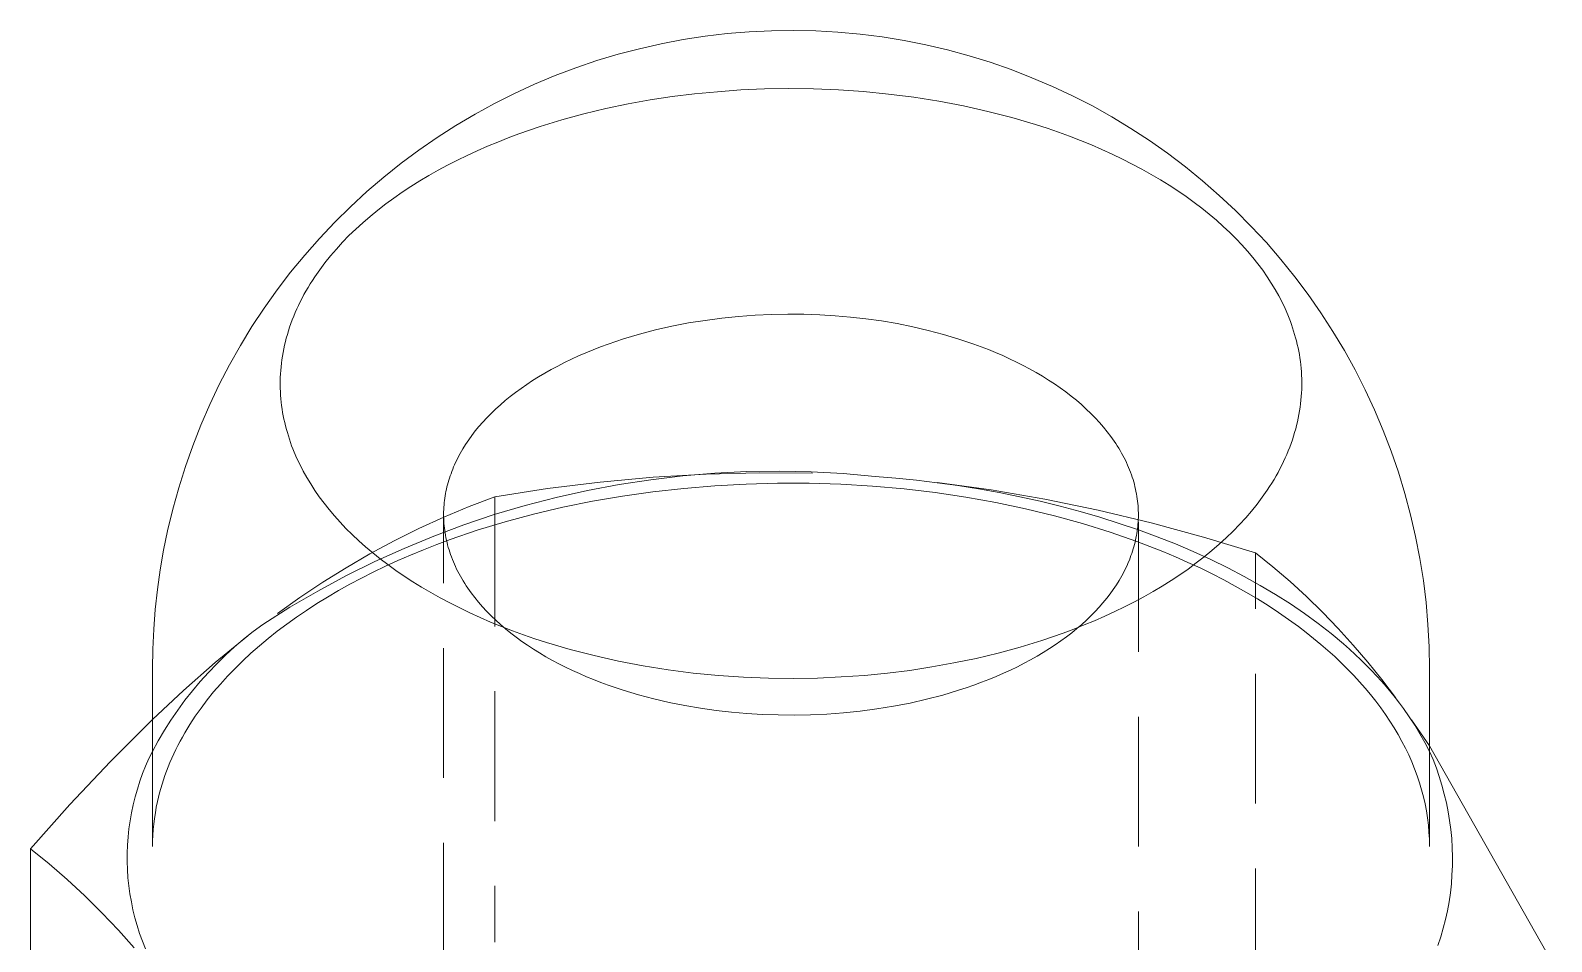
# Model space of a CAD drawing. Header units: millimetres. Extents: x -427 to 4679, y -324 to 2971.
# Drawn here: x 2722.32 to 2737.21, y 994.9 to 1003.82 of the extents above; entities that cross this region are included whole.
import ezdxf

# ---------------------------------------------------------------- set-up
doc = ezdxf.new("R2010")
doc.units = ezdxf.units.MM
doc.linetypes.add('HIDDEN', pattern=[1.905, 1.27, -0.635])
doc.layers.add('ZANO_R', color=7, linetype='Continuous', lineweight=0)
doc.layers.add('ZANO_R_przerywana', color=7, linetype='HIDDEN', lineweight=0)

msp = doc.modelspace()

# ---------------------------------------------------------------- linework, layer by layer
at = {"layer": 'ZANO_R'}
for p, q in [((2728.493, 1003.69), (2728.707, 1003.731)), ((2728.707, 1003.731), (2728.922, 1003.764)), ((2728.922, 1003.764), (2729.137, 1003.789)), ((2729.137, 1003.789), (2729.354, 1003.807)), ((2729.354, 1003.807), (2729.571, 1003.818)), ((2729.571, 1003.818), (2729.789, 1003.821)), ((2729.789, 1003.821), (2730.006, 1003.816)), ((2730.006, 1003.816), (2730.223, 1003.804)), ((2730.223, 1003.804), (2730.44, 1003.784)), ((2730.44, 1003.784), (2730.656, 1003.757)), ((2730.656, 1003.757), (2730.871, 1003.722)), ((2727.862, 1003.525), (2728.071, 1003.587)), ((2728.071, 1003.587), (2728.281, 1003.642)), ((2728.281, 1003.642), (2728.493, 1003.69)), ((2730.871, 1003.722), (2731.084, 1003.68)), ((2731.084, 1003.68), (2731.296, 1003.63)), ((2731.296, 1003.63), (2731.506, 1003.573)), ((2727.453, 1003.378), (2727.656, 1003.455)), ((2727.656, 1003.455), (2727.862, 1003.525)), ((2731.506, 1003.573), (2731.714, 1003.509)), ((2731.714, 1003.509), (2731.919, 1003.437)), ((2731.919, 1003.437), (2732.122, 1003.358)), ((2727.055, 1003.203), (2727.252, 1003.294)), ((2727.252, 1003.294), (2727.453, 1003.378)), ((2732.122, 1003.358), (2732.322, 1003.273)), ((2726.86, 1003.106), (2727.055, 1003.203)), ((2732.322, 1003.273), (2732.519, 1003.18)), ((2732.519, 1003.18), (2732.713, 1003.081)), ((2726.483, 1002.891), (2726.67, 1003.002)), ((2726.67, 1003.002), (2726.86, 1003.106)), ((2732.713, 1003.081), (2732.903, 1002.975)), ((2726.3, 1002.773), (2726.483, 1002.891)), ((2732.903, 1002.975), (2733.089, 1002.862)), ((2733.089, 1002.862), (2733.271, 1002.743)), ((2726.121, 1002.65), (2726.3, 1002.773)), ((2733.271, 1002.743), (2733.449, 1002.618)), ((2725.946, 1002.52), (2726.121, 1002.65)), ((2733.449, 1002.618), (2733.623, 1002.487)), ((2725.611, 1002.243), (2725.776, 1002.384)), ((2725.776, 1002.384), (2725.946, 1002.52)), ((2733.623, 1002.487), (2733.791, 1002.349)), ((2725.451, 1002.095), (2725.611, 1002.243)), ((2733.791, 1002.349), (2733.955, 1002.206)), ((2725.297, 1001.943), (2725.451, 1002.095)), ((2733.955, 1002.206), (2734.114, 1002.058)), ((2725.147, 1001.785), (2725.297, 1001.943)), ((2734.114, 1002.058), (2734.268, 1001.903)), ((2734.268, 1001.903), (2734.416, 1001.744)), ((2725.003, 1001.621), (2725.147, 1001.785)), ((2734.416, 1001.744), (2734.558, 1001.58)), ((2724.865, 1001.453), (2725.003, 1001.621)), ((2734.558, 1001.58), (2734.695, 1001.41)), ((2724.733, 1001.281), (2724.865, 1001.453)), ((2734.695, 1001.41), (2734.825, 1001.236)), ((2724.607, 1001.103), (2724.733, 1001.281)), ((2734.825, 1001.236), (2734.95, 1001.058)), ((2724.487, 1000.922), (2724.607, 1001.103)), ((2734.95, 1001.058), (2735.068, 1000.875)), ((2724.374, 1000.736), (2724.487, 1000.922)), ((2735.068, 1000.875), (2735.18, 1000.688)), ((2724.267, 1000.547), (2724.374, 1000.736)), ((2735.18, 1000.688), (2735.285, 1000.498)), ((2724.167, 1000.354), (2724.267, 1000.547)), ((2735.285, 1000.498), (2735.384, 1000.304)), ((2724.074, 1000.158), (2724.167, 1000.354)), ((2735.384, 1000.304), (2735.475, 1000.107)), ((2723.987, 999.958), (2724.074, 1000.158)), ((2735.475, 1000.107), (2735.56, 999.906)), ((2723.907, 999.756), (2723.987, 999.958)), ((2735.56, 999.906), (2735.638, 999.703)), ((2723.835, 999.551), (2723.907, 999.756)), ((2735.638, 999.703), (2735.709, 999.497)), ((2723.77, 999.343), (2723.835, 999.551)), ((2735.709, 999.497), (2735.772, 999.289)), ((2723.712, 999.134), (2723.77, 999.343)), ((2735.772, 999.289), (2735.828, 999.079)), ((2723.661, 998.922), (2723.712, 999.134)), ((2735.828, 999.079), (2735.877, 998.867)), ((2723.622, 998.732), (2723.661, 998.922)), ((2735.877, 998.867), (2735.919, 998.653)), ((2723.589, 998.54), (2723.622, 998.732)), ((2723.561, 998.347), (2723.589, 998.54)), ((2735.919, 998.653), (2735.953, 998.438)), ((2735.953, 998.438), (2735.979, 998.222)), ((2723.54, 998.154), (2723.561, 998.347)), ((2735.979, 998.222), (2735.998, 998.006)), ((2723.525, 997.96), (2723.54, 998.154)), ((2723.516, 997.765), (2723.525, 997.96)), ((2735.998, 998.006), (2736.009, 997.788)), ((2736.009, 997.788), (2736.013, 997.571)), ((2723.513, 997.571), (2723.516, 997.765)), ((2723.513, 995.832), (2723.513, 997.571)), ((2736.013, 997.571), (2736.013, 995.832)), ((2723.103, 996.666), (2723.513, 997.077)), ((2723.513, 996.764), (2723.478, 996.693)), ((2736.013, 996.817), (2737.208, 994.71)), ((2736.048, 996.683), (2736.013, 996.764)), ((2722.704, 996.243), (2723.103, 996.666)), ((2723.446, 996.62), (2723.416, 996.546)), ((2723.478, 996.693), (2723.446, 996.62)), ((2736.08, 996.6), (2736.048, 996.683)), ((2736.109, 996.517), (2736.08, 996.6)), ((2723.389, 996.471), (2723.365, 996.395)), ((2723.416, 996.546), (2723.389, 996.471)), ((2736.135, 996.432), (2736.109, 996.517)), ((2736.158, 996.346), (2736.135, 996.432)), ((2723.343, 996.318), (2723.324, 996.24)), ((2723.365, 996.395), (2723.343, 996.318)), ((2736.179, 996.26), (2736.158, 996.346)), ((2722.318, 995.809), (2722.704, 996.243)), ((2723.307, 996.162), (2723.293, 996.084)), ((2723.324, 996.24), (2723.307, 996.162)), ((2736.196, 996.173), (2736.179, 996.26)), ((2736.21, 996.086), (2736.196, 996.173)), ((2723.282, 996.005), (2723.274, 995.926)), ((2723.293, 996.084), (2723.282, 996.005)), ((2736.222, 995.998), (2736.21, 996.086)), ((2736.23, 995.91), (2736.222, 995.998)), ((2723.268, 995.846), (2723.265, 995.766)), ((2723.274, 995.926), (2723.268, 995.846)), ((2736.236, 995.821), (2736.23, 995.91)), ((2722.501, 995.662), (2722.318, 995.809)), ((2722.318, 991.45), (2722.318, 995.809)), ((2723.265, 995.766), (2723.265, 995.686)), ((2723.265, 995.686), (2723.268, 995.607)), ((2736.238, 995.733), (2736.236, 995.821)), ((2736.237, 995.644), (2736.238, 995.733)), ((2722.678, 995.509), (2722.501, 995.662)), ((2723.268, 995.607), (2723.273, 995.527)), ((2736.227, 995.467), (2736.233, 995.556)), ((2736.233, 995.556), (2736.237, 995.644)), ((2722.85, 995.349), (2722.678, 995.509)), ((2723.273, 995.527), (2723.281, 995.448)), ((2723.281, 995.448), (2723.292, 995.369)), ((2736.217, 995.379), (2736.227, 995.467)), ((2723.017, 995.185), (2722.85, 995.349)), ((2723.292, 995.369), (2723.306, 995.29)), ((2723.306, 995.29), (2723.322, 995.212)), ((2736.188, 995.204), (2736.204, 995.292)), ((2736.204, 995.292), (2736.217, 995.379)), ((2723.179, 995.015), (2723.017, 995.185)), ((2723.322, 995.212), (2723.341, 995.135)), ((2723.341, 995.135), (2723.363, 995.058)), ((2736.148, 995.032), (2736.17, 995.118)), ((2736.17, 995.118), (2736.188, 995.204)), ((2723.335, 994.84), (2723.179, 995.015)), ((2723.363, 995.058), (2723.387, 994.982)), ((2723.387, 994.982), (2723.414, 994.907)), ((2736.096, 994.863), (2736.123, 994.947)), ((2736.123, 994.947), (2736.148, 995.032)), ((2723.414, 994.907), (2723.443, 994.832))]:
    msp.add_line(p, q, dxfattribs=at)
at = {"layer": 'ZANO_R_przerywana'}
for p, q in [((2728.169, 1003.101), (2728.385, 1003.14)), ((2728.385, 1003.14), (2728.601, 1003.173)), ((2728.601, 1003.173), (2728.819, 1003.2)), ((2728.819, 1003.2), (2729.043, 1003.221)), ((2729.043, 1003.221), (2729.272, 1003.238)), ((2729.272, 1003.238), (2729.505, 1003.248)), ((2729.505, 1003.248), (2729.743, 1003.252)), ((2729.743, 1003.252), (2729.984, 1003.249)), ((2729.984, 1003.249), (2730.228, 1003.239)), ((2730.228, 1003.239), (2730.473, 1003.222)), ((2730.473, 1003.222), (2730.719, 1003.198)), ((2730.719, 1003.198), (2730.965, 1003.167)), ((2730.965, 1003.167), (2731.209, 1003.128)), ((2731.209, 1003.128), (2731.452, 1003.082)), ((2727.521, 1002.945), (2727.736, 1003.004)), ((2727.736, 1003.004), (2727.952, 1003.056)), ((2727.952, 1003.056), (2728.169, 1003.101)), ((2731.452, 1003.082), (2731.691, 1003.028)), ((2731.691, 1003.028), (2731.926, 1002.967)), ((2727.098, 1002.807), (2727.308, 1002.88)), ((2727.308, 1002.88), (2727.521, 1002.945)), ((2731.926, 1002.967), (2732.156, 1002.899)), ((2732.156, 1002.899), (2732.269, 1002.863)), ((2732.269, 1002.863), (2732.38, 1002.825)), ((2726.692, 1002.643), (2726.792, 1002.687)), ((2726.792, 1002.687), (2726.893, 1002.728)), ((2726.893, 1002.728), (2726.995, 1002.769)), ((2726.995, 1002.769), (2727.098, 1002.807)), ((2732.38, 1002.825), (2732.49, 1002.785)), ((2732.49, 1002.785), (2732.597, 1002.743)), ((2732.597, 1002.743), (2732.703, 1002.7)), ((2732.703, 1002.7), (2732.806, 1002.655)), ((2726.402, 1002.502), (2726.497, 1002.551)), ((2726.497, 1002.551), (2726.594, 1002.598)), ((2726.594, 1002.598), (2726.692, 1002.643)), ((2732.806, 1002.655), (2732.907, 1002.609)), ((2732.907, 1002.609), (2733.007, 1002.562)), ((2733.007, 1002.562), (2733.103, 1002.513)), ((2726.129, 1002.348), (2726.218, 1002.401)), ((2726.218, 1002.401), (2726.309, 1002.452)), ((2726.309, 1002.452), (2726.402, 1002.502)), ((2733.103, 1002.513), (2733.198, 1002.463)), ((2733.198, 1002.463), (2733.289, 1002.411)), ((2733.289, 1002.411), (2733.379, 1002.359)), ((2725.876, 1002.18), (2725.958, 1002.237)), ((2725.958, 1002.237), (2726.042, 1002.293)), ((2726.042, 1002.293), (2726.129, 1002.348)), ((2733.379, 1002.359), (2733.465, 1002.305)), ((2733.465, 1002.305), (2733.549, 1002.25)), ((2733.549, 1002.25), (2733.63, 1002.195)), ((2725.718, 1002.062), (2725.796, 1002.122)), ((2725.796, 1002.122), (2725.876, 1002.18)), ((2733.63, 1002.195), (2733.709, 1002.138)), ((2733.709, 1002.138), (2733.784, 1002.08)), ((2725.503, 1001.876), (2725.572, 1001.939)), ((2725.572, 1001.939), (2725.644, 1002.001)), ((2725.644, 1002.001), (2725.718, 1002.062)), ((2733.784, 1002.08), (2733.857, 1002.022)), ((2733.857, 1002.022), (2733.927, 1001.963)), ((2733.927, 1001.963), (2733.994, 1001.903)), ((2725.373, 1001.747), (2725.436, 1001.812)), ((2725.436, 1001.812), (2725.503, 1001.876)), ((2733.994, 1001.903), (2734.058, 1001.843)), ((2734.058, 1001.843), (2734.119, 1001.782)), ((2725.255, 1001.614), (2725.313, 1001.681)), ((2725.313, 1001.681), (2725.373, 1001.747)), ((2734.119, 1001.782), (2734.177, 1001.721)), ((2734.177, 1001.721), (2734.232, 1001.66)), ((2734.232, 1001.66), (2734.284, 1001.598)), ((2725.15, 1001.478), (2725.201, 1001.546)), ((2725.201, 1001.546), (2725.255, 1001.614)), ((2734.284, 1001.598), (2734.334, 1001.535)), ((2734.334, 1001.535), (2734.38, 1001.473)), ((2725.057, 1001.34), (2725.079, 1001.374)), ((2725.079, 1001.374), (2725.102, 1001.409)), ((2725.102, 1001.409), (2725.15, 1001.478)), ((2734.38, 1001.473), (2734.424, 1001.41)), ((2734.424, 1001.41), (2734.464, 1001.348)), ((2734.464, 1001.348), (2734.502, 1001.285)), ((2724.959, 1001.165), (2724.977, 1001.2)), ((2724.977, 1001.2), (2724.996, 1001.235)), ((2724.996, 1001.235), (2725.015, 1001.27)), ((2725.015, 1001.27), (2725.036, 1001.305)), ((2725.036, 1001.305), (2725.057, 1001.34)), ((2734.502, 1001.285), (2734.537, 1001.223)), ((2734.537, 1001.223), (2734.57, 1001.16)), ((2724.895, 1001.023), (2724.91, 1001.059)), ((2724.91, 1001.059), (2724.925, 1001.094)), ((2724.925, 1001.094), (2724.942, 1001.129)), ((2724.942, 1001.129), (2724.959, 1001.165)), ((2729.733, 1001.044), (2729.573, 1001.041)), ((2729.89, 1001.043), (2729.733, 1001.044)), ((2734.57, 1001.16), (2734.599, 1001.098)), ((2734.599, 1001.098), (2734.626, 1001.036)), ((2724.844, 1000.881), (2724.855, 1000.917)), ((2724.855, 1000.917), (2724.868, 1000.952)), ((2724.868, 1000.952), (2724.881, 1000.988)), ((2724.881, 1000.988), (2724.895, 1001.023)), ((2728.597, 1000.925), (2728.437, 1000.889)), ((2728.759, 1000.957), (2728.597, 1000.925)), ((2728.923, 1000.983), (2728.759, 1000.957)), ((2729.086, 1001.005), (2728.923, 1000.983)), ((2729.25, 1001.022), (2729.086, 1001.005)), ((2729.412, 1001.034), (2729.25, 1001.022)), ((2729.573, 1001.041), (2729.412, 1001.034)), ((2730.044, 1001.038), (2729.89, 1001.043)), ((2730.194, 1001.028), (2730.044, 1001.038)), ((2730.344, 1001.015), (2730.194, 1001.028)), ((2730.496, 1000.998), (2730.344, 1001.015)), ((2730.648, 1000.977), (2730.496, 1000.998)), ((2730.801, 1000.951), (2730.648, 1000.977)), ((2730.954, 1000.92), (2730.801, 1000.951)), ((2731.106, 1000.885), (2730.954, 1000.92)), ((2734.626, 1001.036), (2734.639, 1001.005)), ((2734.639, 1001.005), (2734.651, 1000.973)), ((2734.651, 1000.973), (2734.662, 1000.942)), ((2734.662, 1000.942), (2734.673, 1000.91)), ((2734.673, 1000.91), (2734.683, 1000.878)), ((2724.805, 1000.739), (2724.814, 1000.775)), ((2724.814, 1000.775), (2724.823, 1000.81)), ((2724.823, 1000.81), (2724.833, 1000.846)), ((2724.833, 1000.846), (2724.844, 1000.881)), ((2727.972, 1000.75), (2727.898, 1000.723)), ((2728.047, 1000.776), (2727.972, 1000.75)), ((2728.124, 1000.801), (2728.047, 1000.776)), ((2728.279, 1000.847), (2728.124, 1000.801)), ((2728.437, 1000.889), (2728.279, 1000.847)), ((2731.257, 1000.845), (2731.106, 1000.885)), ((2731.405, 1000.8), (2731.257, 1000.845)), ((2731.552, 1000.751), (2731.405, 1000.8)), ((2731.624, 1000.724), (2731.552, 1000.751)), ((2734.683, 1000.878), (2734.693, 1000.846)), ((2734.693, 1000.846), (2734.702, 1000.813)), ((2734.702, 1000.813), (2734.711, 1000.781)), ((2734.711, 1000.781), (2734.719, 1000.748)), ((2734.719, 1000.748), (2734.726, 1000.715)), ((2724.775, 1000.563), (2724.779, 1000.598)), ((2724.779, 1000.598), (2724.785, 1000.633)), ((2724.785, 1000.633), (2724.791, 1000.668)), ((2724.791, 1000.668), (2724.798, 1000.704)), ((2724.798, 1000.704), (2724.805, 1000.739)), ((2727.614, 1000.603), (2727.547, 1000.57)), ((2727.683, 1000.634), (2727.614, 1000.603)), ((2727.754, 1000.665), (2727.683, 1000.634)), ((2727.825, 1000.694), (2727.754, 1000.665)), ((2727.898, 1000.723), (2727.825, 1000.694)), ((2731.695, 1000.697), (2731.624, 1000.724)), ((2731.765, 1000.668), (2731.695, 1000.697)), ((2731.835, 1000.638), (2731.765, 1000.668)), ((2731.903, 1000.607), (2731.835, 1000.638)), ((2731.97, 1000.575), (2731.903, 1000.607)), ((2734.726, 1000.715), (2734.733, 1000.682)), ((2734.733, 1000.682), (2734.739, 1000.648)), ((2734.739, 1000.648), (2734.744, 1000.615)), ((2734.744, 1000.615), (2734.749, 1000.581)), ((2724.764, 1000.423), (2724.766, 1000.458)), ((2724.766, 1000.458), (2724.768, 1000.492)), ((2724.768, 1000.492), (2724.771, 1000.527)), ((2724.771, 1000.527), (2724.775, 1000.563)), ((2727.354, 1000.466), (2727.293, 1000.43)), ((2727.417, 1000.502), (2727.354, 1000.466)), ((2727.481, 1000.536), (2727.417, 1000.502)), ((2727.547, 1000.57), (2727.481, 1000.536)), ((2732.035, 1000.542), (2731.97, 1000.575)), ((2732.099, 1000.507), (2732.035, 1000.542)), ((2732.162, 1000.472), (2732.099, 1000.507)), ((2732.224, 1000.436), (2732.162, 1000.472)), ((2734.749, 1000.581), (2734.753, 1000.548)), ((2734.753, 1000.548), (2734.756, 1000.514)), ((2734.756, 1000.514), (2734.759, 1000.479)), ((2734.759, 1000.479), (2734.761, 1000.445)), ((2724.763, 1000.388), (2724.764, 1000.423)), ((2724.763, 1000.353), (2724.763, 1000.388)), ((2724.764, 1000.319), (2724.763, 1000.353)), ((2724.765, 1000.284), (2724.764, 1000.319)), ((2727.121, 1000.317), (2727.067, 1000.277)), ((2727.176, 1000.355), (2727.121, 1000.317)), ((2727.234, 1000.393), (2727.176, 1000.355)), ((2727.293, 1000.43), (2727.234, 1000.393)), ((2732.283, 1000.399), (2732.224, 1000.436)), ((2732.342, 1000.361), (2732.283, 1000.399)), ((2732.398, 1000.322), (2732.342, 1000.361)), ((2732.453, 1000.282), (2732.398, 1000.322)), ((2734.762, 1000.307), (2734.76, 1000.272)), ((2734.761, 1000.445), (2734.762, 1000.411)), ((2734.762, 1000.411), (2734.763, 1000.376)), ((2734.763, 1000.342), (2734.762, 1000.307)), ((2734.763, 1000.376), (2734.763, 1000.342)), ((2724.767, 1000.25), (2724.765, 1000.284)), ((2724.77, 1000.216), (2724.767, 1000.25)), ((2724.773, 1000.182), (2724.77, 1000.216)), ((2724.777, 1000.148), (2724.773, 1000.182)), ((2726.918, 1000.156), (2726.872, 1000.114)), ((2726.965, 1000.197), (2726.918, 1000.156)), ((2727.015, 1000.237), (2726.965, 1000.197)), ((2727.067, 1000.277), (2727.015, 1000.237)), ((2732.506, 1000.241), (2732.453, 1000.282)), ((2732.557, 1000.2), (2732.506, 1000.241)), ((2732.606, 1000.158), (2732.557, 1000.2)), ((2732.653, 1000.115), (2732.606, 1000.158)), ((2734.751, 1000.167), (2734.747, 1000.132)), ((2734.755, 1000.202), (2734.751, 1000.167)), ((2734.758, 1000.237), (2734.755, 1000.202)), ((2734.76, 1000.272), (2734.758, 1000.237)), ((2724.782, 1000.115), (2724.777, 1000.148)), ((2724.787, 1000.081), (2724.782, 1000.115)), ((2724.793, 1000.048), (2724.787, 1000.081)), ((2724.8, 1000.015), (2724.793, 1000.048)), ((2724.807, 999.982), (2724.8, 1000.015)), ((2726.786, 1000.03), (2726.746, 999.987)), ((2726.828, 1000.072), (2726.786, 1000.03)), ((2726.872, 1000.114), (2726.828, 1000.072)), ((2732.698, 1000.072), (2732.653, 1000.115)), ((2732.742, 1000.028), (2732.698, 1000.072)), ((2732.783, 999.983), (2732.742, 1000.028)), ((2734.728, 1000.026), (2734.721, 999.991)), ((2734.735, 1000.061), (2734.728, 1000.026)), ((2734.741, 1000.097), (2734.735, 1000.061)), ((2734.747, 1000.132), (2734.741, 1000.097)), ((2724.815, 999.949), (2724.807, 999.982)), ((2724.824, 999.916), (2724.815, 999.949)), ((2724.833, 999.884), (2724.824, 999.916)), ((2724.843, 999.852), (2724.833, 999.884)), ((2726.639, 999.856), (2726.608, 999.813)), ((2726.673, 999.9), (2726.639, 999.856)), ((2726.709, 999.944), (2726.673, 999.9)), ((2726.746, 999.987), (2726.709, 999.944)), ((2732.822, 999.938), (2732.783, 999.983)), ((2732.859, 999.893), (2732.822, 999.938)), ((2732.894, 999.847), (2732.859, 999.893)), ((2734.693, 999.884), (2734.682, 999.849)), ((2734.703, 999.92), (2734.693, 999.884)), ((2734.712, 999.955), (2734.703, 999.92)), ((2734.721, 999.991), (2734.712, 999.955)), ((2724.853, 999.82), (2724.843, 999.852)), ((2724.864, 999.788), (2724.853, 999.82)), ((2724.875, 999.756), (2724.864, 999.788)), ((2724.887, 999.725), (2724.875, 999.756)), ((2724.9, 999.694), (2724.887, 999.725)), ((2726.551, 999.725), (2726.525, 999.68)), ((2726.578, 999.769), (2726.551, 999.725)), ((2726.608, 999.813), (2726.578, 999.769)), ((2732.926, 999.801), (2732.894, 999.847)), ((2732.942, 999.778), (2732.926, 999.801)), ((2732.957, 999.754), (2732.942, 999.778)), ((2732.971, 999.731), (2732.957, 999.754)), ((2732.985, 999.708), (2732.971, 999.731)), ((2732.999, 999.684), (2732.985, 999.708)), ((2734.631, 999.707), (2734.617, 999.671)), ((2734.645, 999.742), (2734.631, 999.707)), ((2734.658, 999.778), (2734.645, 999.742)), ((2734.671, 999.813), (2734.658, 999.778)), ((2734.682, 999.849), (2734.671, 999.813)), ((2724.927, 999.632), (2724.9, 999.694)), ((2724.957, 999.569), (2724.927, 999.632)), ((2724.989, 999.507), (2724.957, 999.569)), ((2726.47, 999.57), (2726.461, 999.548)), ((2726.48, 999.592), (2726.47, 999.57)), ((2726.491, 999.614), (2726.48, 999.592)), ((2726.502, 999.636), (2726.491, 999.614)), ((2726.525, 999.68), (2726.502, 999.636)), ((2733.012, 999.661), (2732.999, 999.684)), ((2733.024, 999.637), (2733.012, 999.661)), ((2733.036, 999.614), (2733.024, 999.637)), ((2733.047, 999.59), (2733.036, 999.614)), ((2733.058, 999.566), (2733.047, 999.59)), ((2733.068, 999.543), (2733.058, 999.566)), ((2734.567, 999.565), (2734.549, 999.53)), ((2734.585, 999.6), (2734.567, 999.565)), ((2734.601, 999.636), (2734.585, 999.6)), ((2734.617, 999.671), (2734.601, 999.636)), ((2725.024, 999.444), (2724.989, 999.507)), ((2725.062, 999.382), (2725.024, 999.444)), ((2726.413, 999.417), (2726.407, 999.395)), ((2726.42, 999.439), (2726.413, 999.417)), ((2726.427, 999.46), (2726.42, 999.439)), ((2726.435, 999.482), (2726.427, 999.46)), ((2726.443, 999.504), (2726.435, 999.482)), ((2726.452, 999.526), (2726.443, 999.504)), ((2726.461, 999.548), (2726.452, 999.526)), ((2727.896, 999.4), (2728.414, 999.447)), ((2728.391, 999.423), (2728.081, 999.376)), ((2728.704, 999.46), (2728.391, 999.423)), ((2728.414, 999.447), (2728.933, 999.477)), ((2729.017, 999.486), (2728.704, 999.46)), ((2728.933, 999.477), (2729.453, 999.491)), ((2729.331, 999.502), (2729.017, 999.486)), ((2729.646, 999.507), (2729.331, 999.502)), ((2729.453, 999.491), (2729.973, 999.488)), ((2729.96, 999.5), (2729.646, 999.507)), ((2730.274, 999.484), (2729.96, 999.5)), ((2730.588, 999.456), (2730.274, 999.484)), ((2730.79, 999.439), (2730.588, 999.456)), ((2730.992, 999.419), (2730.79, 999.439)), ((2731.195, 999.394), (2730.992, 999.419)), ((2733.077, 999.519), (2733.068, 999.543)), ((2733.086, 999.496), (2733.077, 999.519)), ((2733.095, 999.472), (2733.086, 999.496)), ((2733.103, 999.448), (2733.095, 999.472)), ((2733.111, 999.425), (2733.103, 999.448)), ((2733.118, 999.401), (2733.111, 999.425)), ((2734.491, 999.425), (2734.469, 999.39)), ((2734.511, 999.46), (2734.491, 999.425)), ((2734.531, 999.495), (2734.511, 999.46)), ((2734.549, 999.53), (2734.531, 999.495)), ((2725.103, 999.319), (2725.062, 999.382)), ((2725.146, 999.257), (2725.103, 999.319)), ((2725.193, 999.194), (2725.146, 999.257)), ((2726.378, 999.265), (2726.375, 999.243)), ((2726.382, 999.287), (2726.378, 999.265)), ((2726.386, 999.309), (2726.382, 999.287)), ((2726.391, 999.33), (2726.386, 999.309)), ((2726.395, 999.352), (2726.391, 999.33)), ((2726.401, 999.373), (2726.395, 999.352)), ((2726.407, 999.395), (2726.401, 999.373)), ((2726.614, 999.16), (2726.865, 999.257)), ((2726.865, 999.257), (2727.379, 999.337)), ((2726.865, 999.257), (2726.865, 994.898)), ((2727.379, 999.337), (2727.896, 999.4)), ((2727.772, 999.318), (2727.465, 999.249)), ((2728.081, 999.376), (2727.772, 999.318)), ((2728.113, 999.262), (2727.819, 999.212)), ((2728.411, 999.304), (2728.113, 999.262)), ((2728.713, 999.338), (2728.411, 999.304)), ((2729.017, 999.364), (2728.713, 999.338)), ((2729.324, 999.38), (2729.017, 999.364)), ((2729.632, 999.389), (2729.324, 999.38)), ((2729.942, 999.388), (2729.632, 999.389)), ((2730.252, 999.378), (2729.942, 999.388)), ((2730.562, 999.36), (2730.252, 999.378)), ((2730.87, 999.333), (2730.562, 999.36)), ((2731.174, 999.297), (2730.87, 999.333)), ((2731.474, 999.253), (2731.174, 999.297)), ((2731.195, 999.397), (2731.722, 999.323)), ((2731.397, 999.366), (2731.195, 999.394)), ((2731.6, 999.334), (2731.397, 999.366)), ((2731.801, 999.297), (2731.6, 999.334)), ((2731.722, 999.323), (2732.247, 999.232)), ((2732.002, 999.257), (2731.801, 999.297)), ((2732.201, 999.213), (2732.002, 999.257)), ((2733.124, 999.378), (2733.118, 999.401)), ((2733.13, 999.354), (2733.124, 999.378)), ((2733.136, 999.331), (2733.13, 999.354)), ((2733.14, 999.307), (2733.136, 999.331)), ((2733.145, 999.284), (2733.14, 999.307)), ((2733.149, 999.26), (2733.145, 999.284)), ((2733.152, 999.237), (2733.149, 999.26)), ((2734.424, 999.321), (2734.376, 999.252)), ((2734.447, 999.355), (2734.424, 999.321)), ((2734.469, 999.39), (2734.447, 999.355)), ((2725.242, 999.132), (2725.193, 999.194)), ((2725.294, 999.07), (2725.242, 999.132)), ((2726.364, 999.132), (2726.363, 999.109)), ((2726.363, 999.109), (2726.363, 999.087)), ((2726.365, 999.154), (2726.364, 999.132)), ((2726.367, 999.177), (2726.365, 999.154)), ((2726.366, 999.056), (2726.614, 999.16)), ((2726.369, 999.199), (2726.367, 999.177)), ((2726.372, 999.221), (2726.369, 999.199)), ((2726.375, 999.243), (2726.372, 999.221)), ((2727.16, 999.17), (2726.859, 999.081)), ((2727.465, 999.249), (2727.16, 999.17)), ((2727.529, 999.153), (2727.244, 999.086)), ((2727.819, 999.212), (2727.529, 999.153)), ((2731.768, 999.2), (2731.474, 999.253)), ((2732.057, 999.139), (2731.768, 999.2)), ((2732.341, 999.071), (2732.057, 999.139)), ((2732.398, 999.164), (2732.201, 999.213)), ((2732.247, 999.232), (2732.769, 999.125)), ((2732.593, 999.112), (2732.398, 999.164)), ((2732.786, 999.056), (2732.593, 999.112)), ((2732.769, 999.125), (2733.287, 999.001)), ((2733.155, 999.214), (2733.152, 999.237)), ((2733.158, 999.191), (2733.155, 999.214)), ((2733.16, 999.168), (2733.158, 999.191)), ((2733.161, 999.145), (2733.16, 999.168)), ((2733.162, 999.122), (2733.161, 999.145)), ((2733.163, 999.099), (2733.162, 999.122)), ((2734.271, 999.116), (2734.214, 999.049)), ((2734.325, 999.184), (2734.271, 999.116)), ((2734.376, 999.252), (2734.325, 999.184)), ((2725.349, 999.009), (2725.294, 999.07)), ((2725.407, 998.947), (2725.349, 999.009)), ((2726.121, 998.944), (2726.366, 999.056)), ((2726.56, 998.981), (2726.266, 998.871)), ((2726.363, 999.087), (2726.363, 999.064)), ((2726.363, 999.064), (2726.364, 999.041)), ((2726.363, 990.79), (2726.363, 999.054)), ((2726.364, 999.041), (2726.365, 999.018)), ((2726.365, 999.018), (2726.366, 998.995)), ((2726.366, 998.995), (2726.368, 998.972)), ((2726.368, 998.972), (2726.371, 998.949)), ((2726.859, 999.081), (2726.56, 998.981)), ((2726.965, 999.011), (2726.692, 998.928)), ((2727.244, 999.086), (2726.965, 999.011)), ((2732.617, 998.994), (2732.341, 999.071)), ((2732.887, 998.91), (2732.617, 998.994)), ((2732.976, 998.996), (2732.786, 999.056)), ((2733.163, 998.932), (2732.976, 998.996)), ((2733.154, 998.941), (2733.157, 998.964)), ((2733.157, 998.964), (2733.159, 998.986)), ((2733.159, 998.986), (2733.161, 999.008)), ((2733.161, 999.008), (2733.162, 999.031)), ((2733.162, 999.031), (2733.163, 999.053)), ((2733.163, 999.076), (2733.163, 999.099)), ((2733.163, 999.053), (2733.163, 999.076)), ((2733.163, 999.008), (2733.163, 990.79)), ((2733.287, 999.001), (2733.801, 998.862)), ((2734.153, 998.983), (2734.09, 998.918)), ((2734.214, 999.049), (2734.153, 998.983)), ((2725.468, 998.887), (2725.407, 998.947)), ((2725.532, 998.826), (2725.468, 998.887)), ((2725.599, 998.767), (2725.532, 998.826)), ((2725.642, 998.697), (2725.88, 998.824)), ((2725.88, 998.824), (2726.121, 998.944)), ((2726.266, 998.871), (2725.975, 998.751)), ((2726.426, 998.837), (2726.295, 998.788)), ((2726.371, 998.949), (2726.374, 998.925)), ((2726.374, 998.925), (2726.377, 998.902)), ((2726.377, 998.902), (2726.381, 998.879)), ((2726.381, 998.879), (2726.386, 998.855)), ((2726.386, 998.855), (2726.391, 998.832)), ((2726.391, 998.832), (2726.396, 998.808)), ((2726.692, 998.928), (2726.426, 998.837)), ((2733.149, 998.819), (2732.887, 998.91)), ((2733.125, 998.789), (2733.131, 998.811)), ((2733.131, 998.811), (2733.136, 998.832)), ((2733.136, 998.832), (2733.14, 998.854)), ((2733.14, 998.854), (2733.144, 998.876)), ((2733.144, 998.876), (2733.148, 998.897)), ((2733.148, 998.897), (2733.151, 998.919)), ((2733.277, 998.77), (2733.149, 998.819)), ((2733.151, 998.919), (2733.154, 998.941)), ((2733.346, 998.865), (2733.163, 998.932)), ((2733.526, 998.794), (2733.346, 998.865)), ((2733.801, 998.862), (2734.31, 998.707)), ((2734.023, 998.854), (2733.954, 998.791)), ((2734.09, 998.918), (2734.023, 998.854)), ((2725.409, 998.562), (2725.642, 998.697)), ((2725.669, 998.708), (2725.599, 998.767)), ((2725.742, 998.649), (2725.669, 998.708)), ((2725.975, 998.751), (2725.688, 998.622)), ((2726.04, 998.686), (2725.915, 998.632)), ((2726.167, 998.738), (2726.04, 998.686)), ((2726.295, 998.788), (2726.167, 998.738)), ((2726.396, 998.808), (2726.402, 998.785)), ((2726.402, 998.785), (2726.408, 998.761)), ((2726.408, 998.761), (2726.416, 998.738)), ((2726.416, 998.738), (2726.423, 998.714)), ((2726.423, 998.714), (2726.431, 998.691)), ((2726.431, 998.691), (2726.44, 998.667)), ((2726.44, 998.667), (2726.449, 998.643)), ((2733.083, 998.658), (2733.091, 998.68)), ((2733.091, 998.68), (2733.099, 998.702)), ((2733.099, 998.702), (2733.106, 998.724)), ((2733.106, 998.724), (2733.113, 998.746)), ((2733.113, 998.746), (2733.119, 998.767)), ((2733.119, 998.767), (2733.125, 998.789)), ((2733.403, 998.72), (2733.277, 998.77)), ((2733.526, 998.668), (2733.403, 998.72)), ((2733.701, 998.719), (2733.526, 998.794)), ((2733.648, 998.614), (2733.526, 998.668)), ((2733.872, 998.642), (2733.701, 998.719)), ((2733.808, 998.668), (2733.73, 998.608)), ((2733.882, 998.729), (2733.808, 998.668)), ((2733.954, 998.791), (2733.882, 998.729)), ((2734.31, 994.348), (2734.31, 998.707)), ((2734.31, 998.707), (2734.481, 998.57)), ((2725.18, 998.42), (2725.409, 998.562)), ((2725.688, 998.622), (2725.407, 998.482)), ((2725.674, 998.518), (2725.558, 998.459)), ((2725.793, 998.576), (2725.674, 998.518)), ((2725.817, 998.592), (2725.742, 998.649)), ((2725.915, 998.632), (2725.793, 998.576)), ((2725.896, 998.535), (2725.817, 998.592)), ((2725.977, 998.479), (2725.896, 998.535)), ((2726.449, 998.643), (2726.458, 998.62)), ((2726.458, 998.62), (2726.469, 998.596)), ((2726.469, 998.596), (2726.479, 998.573)), ((2726.479, 998.573), (2726.49, 998.549)), ((2726.49, 998.549), (2726.502, 998.525)), ((2726.502, 998.525), (2726.515, 998.502)), ((2733.001, 998.482), (2733.024, 998.526)), ((2733.024, 998.526), (2733.035, 998.548)), ((2733.035, 998.548), (2733.046, 998.57)), ((2733.046, 998.57), (2733.056, 998.592)), ((2733.056, 998.592), (2733.065, 998.614)), ((2733.065, 998.614), (2733.075, 998.636)), ((2733.075, 998.636), (2733.083, 998.658)), ((2733.651, 998.549), (2733.568, 998.492)), ((2733.767, 998.559), (2733.648, 998.614)), ((2733.73, 998.608), (2733.651, 998.549)), ((2733.885, 998.502), (2733.767, 998.559)), ((2734.038, 998.561), (2733.872, 998.642)), ((2734.199, 998.476), (2734.038, 998.561)), ((2734.481, 998.57), (2734.648, 998.427)), ((2724.956, 998.271), (2725.18, 998.42)), ((2725.407, 998.482), (2725.13, 998.333)), ((2725.444, 998.399), (2725.334, 998.337)), ((2725.558, 998.459), (2725.444, 998.399)), ((2726.061, 998.425), (2725.977, 998.479)), ((2726.147, 998.371), (2726.061, 998.425)), ((2726.237, 998.318), (2726.147, 998.371)), ((2726.515, 998.502), (2726.527, 998.478)), ((2726.527, 998.478), (2726.541, 998.455)), ((2726.541, 998.455), (2726.555, 998.432)), ((2726.555, 998.432), (2726.569, 998.408)), ((2726.569, 998.408), (2726.584, 998.385)), ((2726.584, 998.385), (2726.6, 998.362)), ((2732.918, 998.35), (2732.948, 998.394)), ((2732.948, 998.394), (2732.975, 998.438)), ((2732.975, 998.438), (2733.001, 998.482)), ((2733.397, 998.382), (2733.308, 998.329)), ((2733.484, 998.436), (2733.397, 998.382)), ((2733.568, 998.492), (2733.484, 998.436)), ((2733.999, 998.443), (2733.885, 998.502)), ((2734.112, 998.382), (2733.999, 998.443)), ((2734.221, 998.32), (2734.112, 998.382)), ((2734.355, 998.389), (2734.199, 998.476)), ((2734.506, 998.3), (2734.355, 998.389)), ((2734.648, 998.427), (2734.81, 998.279)), ((2724.736, 998.115), (2724.956, 998.271)), ((2725.13, 998.333), (2724.858, 998.175)), ((2725.226, 998.274), (2725.122, 998.21)), ((2725.334, 998.337), (2725.226, 998.274)), ((2726.328, 998.267), (2726.237, 998.318)), ((2726.423, 998.217), (2726.328, 998.267)), ((2726.52, 998.168), (2726.423, 998.217)), ((2726.6, 998.362), (2726.632, 998.316)), ((2726.632, 998.316), (2726.667, 998.27)), ((2726.667, 998.27), (2726.704, 998.224)), ((2726.704, 998.224), (2726.743, 998.179)), ((2732.78, 998.176), (2732.817, 998.219)), ((2732.817, 998.219), (2732.853, 998.262)), ((2732.853, 998.262), (2732.887, 998.306)), ((2732.887, 998.306), (2732.918, 998.35)), ((2733.124, 998.227), (2733.029, 998.179)), ((2733.217, 998.277), (2733.124, 998.227)), ((2733.308, 998.329), (2733.217, 998.277)), ((2734.329, 998.256), (2734.221, 998.32)), ((2734.433, 998.191), (2734.329, 998.256)), ((2734.651, 998.207), (2734.506, 998.3)), ((2734.81, 998.279), (2734.967, 998.126)), ((2724.858, 998.175), (2724.592, 998.007)), ((2724.922, 998.077), (2724.827, 998.009)), ((2725.02, 998.144), (2724.922, 998.077)), ((2725.122, 998.21), (2725.02, 998.144)), ((2726.619, 998.12), (2726.52, 998.168)), ((2726.72, 998.074), (2726.619, 998.12)), ((2726.823, 998.03), (2726.72, 998.074)), ((2726.743, 998.179), (2726.784, 998.135)), ((2726.784, 998.135), (2726.828, 998.091)), ((2726.828, 998.091), (2726.873, 998.047)), ((2732.654, 998.048), (2732.698, 998.091)), ((2732.698, 998.091), (2732.74, 998.133)), ((2732.834, 998.087), (2732.734, 998.043)), ((2732.74, 998.133), (2732.78, 998.176)), ((2732.932, 998.132), (2732.834, 998.087)), ((2733.029, 998.179), (2732.932, 998.132)), ((2734.535, 998.124), (2734.433, 998.191)), ((2734.634, 998.055), (2734.535, 998.124)), ((2734.79, 998.113), (2734.651, 998.207)), ((2734.923, 998.016), (2734.79, 998.113)), ((2734.967, 998.126), (2735.12, 997.968)), ((2724.497, 997.936), (2724.404, 997.862)), ((2724.592, 998.007), (2724.497, 997.936)), ((2724.734, 997.939), (2724.645, 997.869)), ((2724.827, 998.009), (2724.734, 997.939)), ((2726.929, 997.987), (2726.823, 998.03)), ((2726.873, 998.047), (2726.92, 998.005)), ((2726.92, 998.005), (2726.969, 997.963)), ((2727.037, 997.945), (2726.929, 997.987)), ((2726.969, 997.963), (2727.02, 997.921)), ((2727.02, 997.921), (2727.073, 997.881)), ((2727.146, 997.905), (2727.037, 997.945)), ((2732.428, 997.922), (2732.218, 997.85)), ((2732.531, 997.961), (2732.428, 997.922)), ((2732.459, 997.885), (2732.511, 997.925)), ((2732.511, 997.925), (2732.561, 997.966)), ((2732.633, 998.001), (2732.531, 997.961)), ((2732.561, 997.966), (2732.609, 998.007)), ((2732.609, 998.007), (2732.654, 998.048)), ((2732.734, 998.043), (2732.633, 998.001)), ((2734.731, 997.985), (2734.634, 998.055)), ((2734.806, 997.928), (2734.731, 997.985)), ((2734.879, 997.87), (2734.806, 997.928)), ((2735.05, 997.917), (2734.923, 998.016)), ((2735.171, 997.816), (2735.05, 997.917)), ((2735.12, 997.968), (2735.267, 997.805)), ((2724.126, 997.633), (2724.447, 997.895)), ((2724.314, 997.785), (2724.227, 997.705)), ((2724.404, 997.862), (2724.314, 997.785)), ((2724.559, 997.797), (2724.476, 997.724)), ((2724.645, 997.869), (2724.559, 997.797)), ((2727.073, 997.881), (2727.128, 997.841)), ((2727.128, 997.841), (2727.185, 997.802)), ((2727.257, 997.867), (2727.146, 997.905)), ((2727.185, 997.802), (2727.243, 997.764)), ((2727.37, 997.83), (2727.257, 997.867)), ((2727.6, 997.762), (2727.37, 997.83)), ((2732.005, 997.785), (2731.79, 997.726)), ((2732.218, 997.85), (2732.005, 997.785)), ((2732.233, 997.732), (2732.292, 997.77)), ((2732.292, 997.77), (2732.35, 997.807)), ((2732.35, 997.807), (2732.405, 997.846)), ((2732.405, 997.846), (2732.459, 997.885)), ((2734.95, 997.811), (2734.879, 997.87)), ((2735.019, 997.751), (2734.95, 997.811)), ((2735.229, 997.765), (2735.171, 997.816)), ((2735.267, 997.805), (2735.41, 997.638)), ((2723.815, 997.36), (2724.126, 997.633)), ((2724.142, 997.622), (2724.06, 997.536)), ((2724.227, 997.705), (2724.142, 997.622)), ((2724.397, 997.65), (2724.321, 997.576)), ((2724.476, 997.724), (2724.397, 997.65)), ((2727.243, 997.764), (2727.302, 997.727)), ((2727.302, 997.727), (2727.364, 997.69)), ((2727.364, 997.69), (2727.427, 997.655)), ((2727.427, 997.655), (2727.491, 997.621)), ((2727.491, 997.621), (2727.557, 997.588)), ((2727.835, 997.701), (2727.6, 997.762)), ((2728.074, 997.648), (2727.835, 997.701)), ((2728.317, 997.601), (2728.074, 997.648)), ((2731.357, 997.629), (2731.141, 997.59)), ((2731.574, 997.674), (2731.357, 997.629)), ((2731.79, 997.726), (2731.574, 997.674)), ((2731.979, 997.593), (2732.045, 997.626)), ((2732.045, 997.626), (2732.109, 997.661)), ((2732.109, 997.661), (2732.172, 997.696)), ((2732.172, 997.696), (2732.233, 997.732)), ((2735.085, 997.691), (2735.019, 997.751)), ((2735.149, 997.631), (2735.085, 997.691)), ((2735.211, 997.569), (2735.149, 997.631)), ((2735.285, 997.713), (2735.229, 997.765)), ((2735.34, 997.661), (2735.285, 997.713)), ((2735.393, 997.609), (2735.34, 997.661)), ((2735.41, 997.638), (2735.547, 997.467)), ((2724.06, 997.536), (2723.981, 997.448)), ((2724.248, 997.5), (2724.178, 997.423)), ((2724.321, 997.576), (2724.248, 997.5)), ((2727.557, 997.588), (2727.623, 997.556)), ((2727.623, 997.556), (2727.692, 997.525)), ((2727.692, 997.525), (2727.761, 997.495)), ((2727.761, 997.495), (2727.831, 997.466)), ((2728.562, 997.563), (2728.317, 997.601)), ((2728.807, 997.531), (2728.562, 997.563)), ((2729.053, 997.507), (2728.807, 997.531)), ((2729.299, 997.491), (2729.053, 997.507)), ((2729.542, 997.481), (2729.299, 997.491)), ((2729.783, 997.478), (2729.542, 997.481)), ((2730.021, 997.482), (2729.783, 997.478)), ((2730.254, 997.492), (2730.021, 997.482)), ((2730.483, 997.508), (2730.254, 997.492)), ((2730.707, 997.53), (2730.483, 997.508)), ((2730.925, 997.557), (2730.707, 997.53)), ((2731.141, 997.59), (2730.925, 997.557)), ((2731.701, 997.468), (2731.772, 997.498)), ((2731.772, 997.498), (2731.843, 997.528)), ((2731.843, 997.528), (2731.912, 997.56)), ((2731.912, 997.56), (2731.979, 997.593)), ((2735.271, 997.508), (2735.211, 997.569)), ((2735.329, 997.445), (2735.271, 997.508)), ((2735.444, 997.557), (2735.393, 997.609)), ((2735.494, 997.504), (2735.444, 997.557)), ((2735.543, 997.451), (2735.494, 997.504)), ((2723.513, 997.077), (2723.815, 997.36)), ((2723.904, 997.357), (2723.831, 997.264)), ((2723.981, 997.448), (2723.904, 997.357)), ((2724.111, 997.346), (2724.048, 997.267)), ((2724.178, 997.423), (2724.111, 997.346)), ((2727.831, 997.466), (2727.902, 997.438)), ((2727.902, 997.438), (2727.974, 997.412)), ((2727.974, 997.412), (2728.121, 997.363)), ((2728.121, 997.363), (2728.27, 997.318)), ((2731.248, 997.315), (2731.403, 997.362)), ((2731.403, 997.362), (2731.479, 997.387)), ((2731.479, 997.387), (2731.554, 997.413)), ((2731.554, 997.413), (2731.628, 997.44)), ((2731.628, 997.44), (2731.701, 997.468)), ((2735.384, 997.382), (2735.329, 997.445)), ((2735.437, 997.319), (2735.384, 997.382)), ((2735.589, 997.398), (2735.543, 997.451)), ((2735.547, 997.467), (2735.679, 997.292)), ((2735.634, 997.344), (2735.589, 997.398)), ((2735.677, 997.29), (2735.634, 997.344)), ((2723.831, 997.264), (2723.761, 997.168)), ((2723.989, 997.188), (2723.932, 997.108)), ((2724.048, 997.267), (2723.989, 997.188)), ((2728.27, 997.318), (2728.42, 997.278)), ((2728.42, 997.278), (2728.572, 997.243)), ((2728.572, 997.243), (2728.725, 997.212)), ((2728.725, 997.212), (2728.878, 997.186)), ((2728.878, 997.186), (2729.03, 997.164)), ((2730.44, 997.158), (2730.603, 997.179)), ((2730.603, 997.179), (2730.767, 997.206)), ((2730.767, 997.206), (2730.929, 997.237)), ((2730.929, 997.237), (2731.089, 997.274)), ((2731.089, 997.274), (2731.248, 997.315)), ((2735.487, 997.255), (2735.437, 997.319)), ((2735.536, 997.191), (2735.487, 997.255)), ((2735.582, 997.126), (2735.536, 997.191)), ((2735.719, 997.237), (2735.677, 997.29)), ((2735.759, 997.183), (2735.719, 997.237)), ((2735.815, 997.102), (2735.759, 997.183)), ((2723.694, 997.071), (2723.63, 996.971)), ((2723.761, 997.168), (2723.694, 997.071)), ((2723.879, 997.027), (2723.83, 996.946)), ((2723.932, 997.108), (2723.879, 997.027)), ((2729.03, 997.164), (2729.182, 997.147)), ((2729.182, 997.147), (2729.332, 997.134)), ((2729.332, 997.134), (2729.482, 997.125)), ((2729.482, 997.125), (2729.637, 997.12)), ((2729.637, 997.12), (2729.793, 997.118)), ((2729.793, 997.118), (2729.953, 997.121)), ((2729.953, 997.121), (2730.114, 997.129)), ((2730.114, 997.129), (2730.276, 997.141)), ((2730.276, 997.141), (2730.44, 997.158)), ((2735.626, 997.061), (2735.582, 997.126)), ((2735.667, 996.995), (2735.626, 997.061)), ((2735.869, 997.021), (2735.815, 997.102)), ((2735.836, 997.074), (2736.013, 996.817)), ((2723.63, 996.971), (2723.57, 996.868)), ((2723.807, 996.904), (2723.784, 996.863)), ((2723.83, 996.946), (2723.807, 996.904)), ((2735.706, 996.929), (2735.667, 996.995)), ((2735.743, 996.862), (2735.706, 996.929)), ((2735.92, 996.937), (2735.869, 997.021)), ((2735.968, 996.851), (2735.92, 996.937)), ((2723.57, 996.868), (2723.513, 996.764)), ((2723.722, 996.739), (2723.703, 996.697)), ((2723.741, 996.781), (2723.722, 996.739)), ((2723.762, 996.822), (2723.741, 996.781)), ((2723.784, 996.863), (2723.762, 996.822)), ((2735.778, 996.796), (2735.743, 996.862)), ((2735.81, 996.729), (2735.778, 996.796)), ((2735.84, 996.661), (2735.81, 996.729)), ((2736.013, 996.764), (2735.968, 996.851)), ((2723.667, 996.613), (2723.651, 996.571)), ((2723.684, 996.655), (2723.667, 996.613)), ((2723.703, 996.697), (2723.684, 996.655)), ((2735.867, 996.593), (2735.84, 996.661)), ((2735.892, 996.525), (2735.867, 996.593)), ((2723.607, 996.444), (2723.594, 996.401)), ((2723.621, 996.486), (2723.607, 996.444)), ((2723.635, 996.529), (2723.621, 996.486)), ((2723.651, 996.571), (2723.635, 996.529)), ((2735.915, 996.457), (2735.892, 996.525)), ((2735.935, 996.389), (2735.915, 996.457)), ((2723.572, 996.315), (2723.562, 996.272)), ((2723.583, 996.358), (2723.572, 996.315)), ((2723.594, 996.401), (2723.583, 996.358)), ((2735.954, 996.32), (2735.935, 996.389)), ((2735.969, 996.251), (2735.954, 996.32)), ((2723.541, 996.163), (2723.532, 996.108)), ((2723.55, 996.218), (2723.541, 996.163)), ((2723.562, 996.272), (2723.55, 996.218)), ((2735.983, 996.182), (2735.969, 996.251)), ((2735.993, 996.112), (2735.983, 996.182)), ((2723.52, 995.998), (2723.516, 995.943)), ((2723.525, 996.053), (2723.52, 995.998)), ((2723.532, 996.108), (2723.525, 996.053)), ((2736.002, 996.043), (2735.993, 996.112)), ((2736.008, 995.973), (2736.002, 996.043)), ((2723.514, 995.887), (2723.513, 995.832)), ((2723.516, 995.943), (2723.514, 995.887)), ((2736.012, 995.904), (2736.008, 995.973))]:
    msp.add_line(p, q, dxfattribs=at)

doc.saveas('drawing.dxf')
